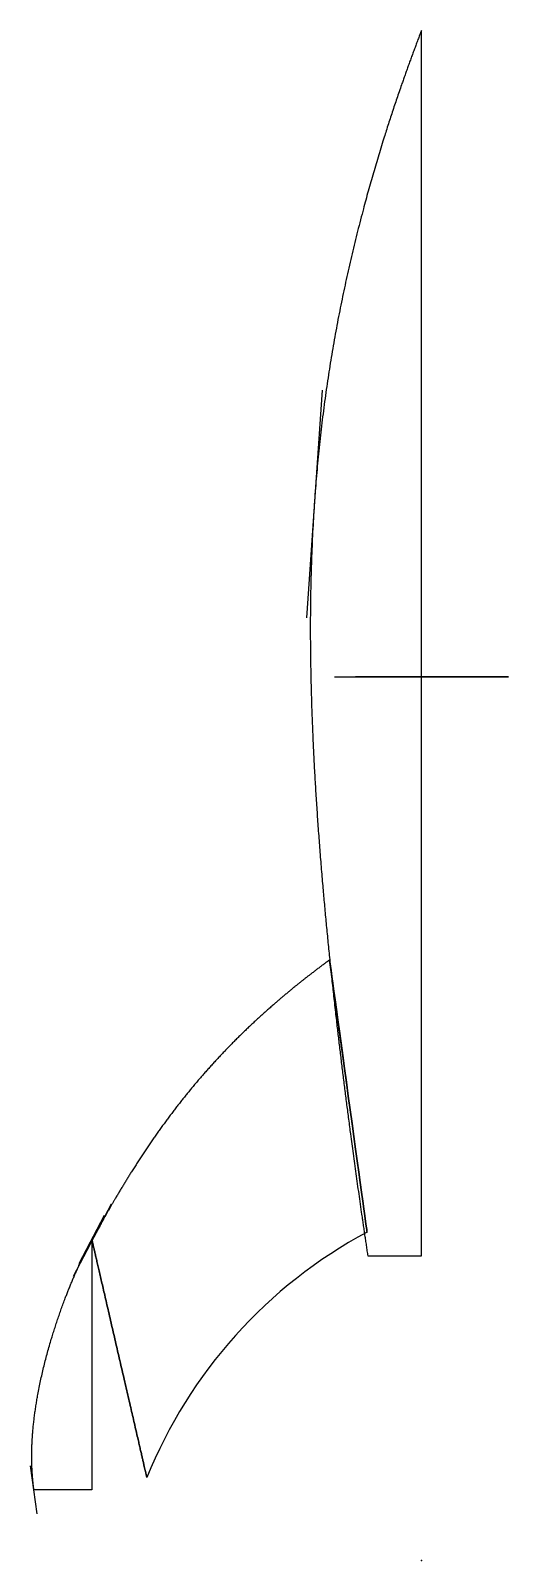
# Model space of a CAD drawing. Header units: centimetres. Extents: x -1.66 to 0.37, y 0 to 6.5.
import ezdxf

# ---------------------------------------------------------------- set-up
doc = ezdxf.new("R2010")
doc.units = ezdxf.units.CM
doc.header["$MEASUREMENT"] = 0
for name, color, linetype in [('TintinMoonRocket v22 v2_TintinMoonRocket v22_Sketch1', 7, 'Continuous'), ('TintinMoonRocket v22 v2_TintinMoonRocket v22_Sketch2', 7, 'Continuous'), ('TintinMoonRocket v22 v2_TintinMoonRocket v22_Sketch27', 7, 'Continuous'), ('TintinMoonRocket v22 v2_TintinMoonRocket v22_Sketch4', 7, 'Continuous'), ('TintinMoonRocket v22 v2_TintinMoonRocket v22_Sketch9', 7, 'Continuous')]:
    doc.layers.add(name, color=color, linetype=linetype)

msp = doc.modelspace()

# ---------------------------------------------------------------- linework, layer by layer
at = {"layer": 'TintinMoonRocket v22 v2_TintinMoonRocket v22_Sketch1'}
for p, q in [((0, 1.2935), (0, 6.5)), ((-0.4222, 4.9727), (-0.4876, 4.0053)), ((-0.2277, 1.2935), (0, 1.2935))]:
    msp.add_line(p, q, dxfattribs=at)
msp.add_open_spline([(0, 6.5), (-0.0334, 6.4129), (-0.0975, 6.2382), (-0.1852, 5.9751), (-0.2853, 5.6219), (-0.3805, 5.1748), (-0.4441, 4.7176), (-0.4752, 4.2419), (-0.4758, 3.7323), (-0.4491, 3.1837), (-0.3982, 2.5949), (-0.34, 2.0927), (-0.2873, 1.6995), (-0.2483, 1.43), (-0.2277, 1.2935)], degree=5, dxfattribs=at)
msp.add_point((0, 0), dxfattribs=at)
at = {"layer": 'TintinMoonRocket v22 v2_TintinMoonRocket v22_Sketch2'}
for p, q in [((-0.2307, 1.3946), (-0.3901, 2.5514)), ((-0.3104, 1.973, 0.05), (-0.3104, 1.973, -0.05)), ((-1.3183, 1.5132), (-1.4797, 1.2068))]:
    msp.add_line(p, q, dxfattribs=at)
msp.add_arc((0.7418, -0.4191), 2.058, 118.20053, 158.00008, dxfattribs=at)
at = {"layer": 'TintinMoonRocket v22 v2_TintinMoonRocket v22_Sketch2', "extrusion": (-0.990634, -0.136541, -1e-15)}
msp.add_ellipse((-0.3104, 1.973), major_axis=(-0.0797, 0.5784), ratio=0.085638, dxfattribs=at)
at = {"layer": 'TintinMoonRocket v22 v2_TintinMoonRocket v22_Sketch2'}
msp.add_open_spline([(-0.3901, 2.5514), (-0.4152, 2.533), (-0.465, 2.4957), (-0.5384, 2.4384), (-0.6336, 2.3591), (-0.7478, 2.2547), (-0.8569, 2.1445), (-0.9605, 2.0283), (-1.0584, 1.9058), (-1.1508, 1.7773), (-1.2383, 1.6434), (-1.3046, 1.5323), (-1.3525, 1.4469), (-1.3836, 1.3891), (-1.399, 1.36)], degree=5, dxfattribs=at)
for p in [(-1.399, 1.36), (0, 0)]:
    msp.add_point(p, dxfattribs=at)
at = {"layer": 'TintinMoonRocket v22 v2_TintinMoonRocket v22_Sketch27'}
for p, q in [((-0.1322, 3.7535, -0.076), (0.0002, 3.7535, 0.1525)), ((0.1319, 3.7535, -0.0764), (-0.1322, 3.7535, -0.076)), ((0.0002, 3.7535, 0.1525), (0.1319, 3.7535, -0.0764))]:
    msp.add_line(p, q, dxfattribs=at)
at = {"layer": 'TintinMoonRocket v22 v2_TintinMoonRocket v22_Sketch27', "extrusion": (0, 1, 2e-16)}
for centre, radius in [((0.1784, 0.1034, 3.7535), 0.1015), ((0.0003, -0.2062, 3.7535), 0.1315), ((0.0003, -0.2062, 3.7535), 0.1015), ((-0.1788, 0.1028, 3.7535), 0.1015)]:
    msp.add_circle(centre, radius, dxfattribs=at)
at = {"layer": 'TintinMoonRocket v22 v2_TintinMoonRocket v22_Sketch27', "extrusion": (0, 1, 0)}
for points, knots in [([(-0.3697, 3.7535), (-0.3697, 3.7535, -0.0406), (-0.363, 3.7535, -0.081), (-0.3367, 3.7535, -0.1578), (-0.3174, 3.7535, -0.1939), (-0.2631, 3.7535, -0.2641), (-0.2265, 3.7535, -0.2961), (-0.1848, 3.7535, -0.3201)], [-0.3881183, -0.3881183, -0.3881183, -0.3881183, -0.2662642, -0.2662642, -0.1444097, -0.1444097, -0.0000003, -0.0000003, -0.0000003, -0.0000003]), ([(-0.3697, 3.7535), (-0.3697, 3.7535, 0.0481), (-0.3603, 3.7535, 0.0958), (-0.3266, 3.7535, 0.1779), (-0.3051, 3.7535, 0.2127), (-0.2516, 3.7535, 0.2739), (-0.22, 3.7535, 0.2998), (-0.1848, 3.7535, 0.3201)], [0, 0, 0, 0, 0.1444097, 0.1444097, 0.2662639, 0.2662639, 0.388118, 0.388118, 0.388118, 0.388118]), ([(0.1848, 3.7535, -0.3201), (0.1431, 3.7535, -0.3442), (0.0972, 3.7535, -0.3599), (0.0092, 3.7535, -0.3718), (-0.0317, 3.7535, -0.3705), (-0.1114, 3.7535, -0.3548), (-0.1497, 3.7535, -0.3405), (-0.1848, 3.7535, -0.3201)], [0, 0, 0, 0, 0.1444097, 0.1444097, 0.2662639, 0.2662639, 0.388118, 0.388118, 0.388118, 0.388118]), ([(-0.1848, 3.7535, 0.3201), (-0.1431, 3.7535, 0.3442), (-0.0972, 3.7535, 0.3599), (-0.0092, 3.7535, 0.3718), (0.0317, 3.7535, 0.3705), (0.1114, 3.7535, 0.3548), (0.1497, 3.7535, 0.3405), (0.1848, 3.7535, 0.3201)], [0.0000002, 0.0000002, 0.0000002, 0.0000002, 0.1444097, 0.1444097, 0.2662639, 0.2662639, 0.3881181, 0.3881181, 0.3881181, 0.3881181]), ([(0.3697, 3.7535), (0.3697, 3.7535, -0.0481), (0.3603, 3.7535, -0.0958), (0.3266, 3.7535, -0.1779), (0.3051, 3.7535, -0.2127), (0.2516, 3.7535, -0.2739), (0.22, 3.7535, -0.2998), (0.1848, 3.7535, -0.3201)], [0, 0, 0, 0, 0.1444097, 0.1444097, 0.2662639, 0.2662639, 0.388118, 0.388118, 0.388118, 0.388118]), ([(0.1848, 3.7535, 0.3201), (0.2265, 3.7535, 0.2961), (0.2631, 3.7535, 0.2641), (0.3174, 3.7535, 0.1939), (0.3367, 3.7535, 0.1578), (0.363, 3.7535, 0.081), (0.3697, 3.7535, 0.0406), (0.3697, 3.7535)], [0.0000002, 0.0000002, 0.0000002, 0.0000002, 0.1444097, 0.1444097, 0.266264, 0.266264, 0.3881182, 0.3881182, 0.3881182, 0.3881182])]:
    msp.add_open_spline(points, degree=3, knots=knots, dxfattribs=at)
at = {"layer": 'TintinMoonRocket v22 v2_TintinMoonRocket v22_Sketch27'}
msp.add_point((0, 3.7535), dxfattribs=at)
msp.add_point((0, 3.7535), dxfattribs=at)
at = {"layer": 'TintinMoonRocket v22 v2_TintinMoonRocket v22_Sketch4'}
for p, q in [((-1.4543, 1.2617), (-1.3457, 1.4663)), ((-1.4, 1.364), (-1.4, 0.3)), ((-1.6318, 0.1975), (-1.6602, 0.4025)), ((-1.4, 0.3), (-1.646, 0.3))]:
    msp.add_line(p, q, dxfattribs=at)
msp.add_open_spline([(-1.646, 0.3), (-1.6515, 0.3401), (-1.6585, 0.4216), (-1.6565, 0.5479), (-1.6323, 0.723), (-1.5758, 0.9453), (-1.5148, 1.1194), (-1.4608, 1.2444), (-1.4209, 1.3246), (-1.4, 1.364)], degree=5, dxfattribs=at)
msp.add_point((0, 0), dxfattribs=at)
at = {"layer": 'TintinMoonRocket v22 v2_TintinMoonRocket v22_Sketch9'}
msp.add_line((-1.399, 1.3599, 0.0045), (-1.399, 1.3599, -0.0045), dxfattribs=at)
at = {"layer": 'TintinMoonRocket v22 v2_TintinMoonRocket v22_Sketch9', "extrusion": (-0.97437, -0.224951, -2.505e-13)}
msp.add_open_spline([(-1.399, 1.3599), (-1.399, 1.3599, -0.0019), (-1.3969, 1.3508, -0.0057), (-1.3874, 1.3097, -0.0125), (-1.3631, 1.2043, -0.0276), (-1.3189, 1.0129, -0.0515), (-1.2687, 0.7956, -0.072), (-1.221, 0.5892, -0.0779), (-1.1839, 0.4284, -0.062), (-1.1637, 0.3409, -0.0238), (-1.1637, 0.3409, 0.0238), (-1.1839, 0.4284, 0.062), (-1.221, 0.5892, 0.0779), (-1.2687, 0.7956, 0.072), (-1.3189, 1.0129, 0.0515), (-1.3631, 1.2043, 0.0276), (-1.3874, 1.3097, 0.0125), (-1.3969, 1.3508, 0.0057), (-1.399, 1.3599, 0.0019), (-1.399, 1.3599)], degree=5, dxfattribs=at)
at = {"layer": 'TintinMoonRocket v22 v2_TintinMoonRocket v22_Sketch9'}
msp.add_point((0, 0), dxfattribs=at)

doc.saveas('drawing.dxf')
